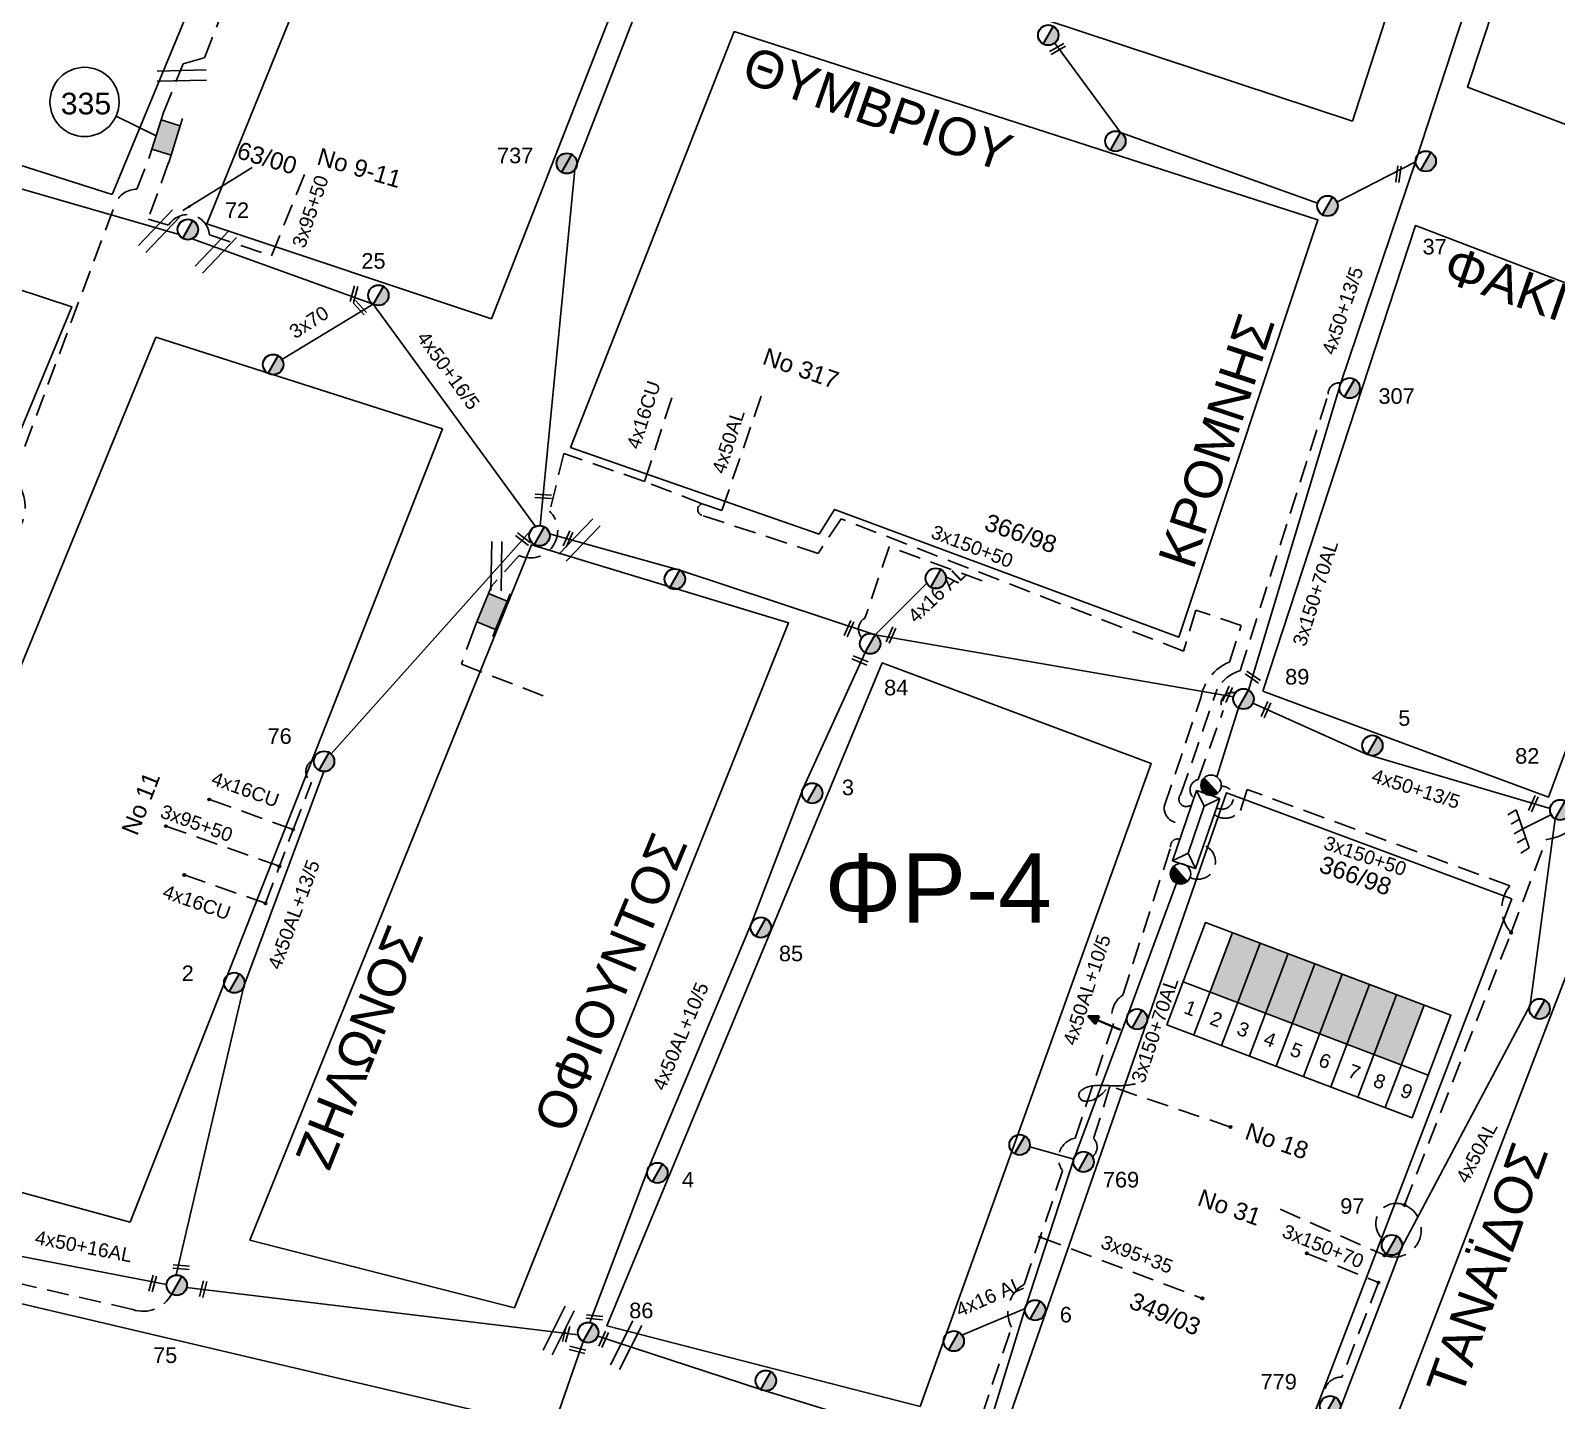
# Model space of a CAD drawing. Header units: millimetres. Extents: x 1421 to 7547, y 822 to 1873.
# Drawn here: x 6365.9 to 6542.3, y 929.2 to 1087.5 of the extents above; entities that cross this region are included whole.
import ezdxf
from ezdxf.enums import TextEntityAlignment as Align

# ---------------------------------------------------------------- set-up
doc = ezdxf.new("R2010")
doc.units = ezdxf.units.MM
doc.linetypes.add('DASHED', pattern=[19.05, 12.7, -6.35])
doc.layers.get('0').update_dxf_attribs({"lineweight": 30})
for name, color, linetype, lineweight in [('3x150+50', 7, 'Continuous', 30), ('4x16CU', 7, 'Continuous', 30), ('4x50+13_5', 7, 'Continuous', 30), ('4x50+16_5', 7, 'Continuous', 30), ('4x50AL', 7, 'Continuous', 30), ('4x50AL+10_5', 7, 'Continuous', 30), ('Link Box 4 Διευθύνσεων', 7, 'Continuous', 30), ('Pillar OTE', 7, 'Continuous', 30), ('TEXT_ΚΑΛΩΔΙΩΝ', 7, 'Continuous', 30), ('Άγνωστα', 7, 'Continuous', 30), ('Άγνωστο εναέριο καλώδιο', 7, 'Continuous', 30), ('Άγνωστο Υπόγειο Καλώδιο', 7, 'DASHED', 30), ('Γυμνά εναέρια ΧΤ (3Φ)   4x16AL', 7, 'Continuous', 30), ('Γυμνά εναέρια ΧΤ και ΦΟΠ (3Φ)   4x50+16AL', 7, 'Continuous', 30), ('Επίτονοι', 7, 'Continuous', 30), ('Επιγραφές - Σχήματα', 7, 'Continuous', 30), ('Καλωδια Χ.Τ 3x95+35', 7, 'DASHED', 30), ('Καλωδια ΧΤ  3X95+50', 7, 'Continuous', 30), ('Καλώδια ΧΤ   3x150+50CU', 7, 'DASHED', 30), ('Καλώδια ΧΤ   3x150+70AL', 7, 'DASHED', 30), ('Καλώδια ΧΤ   3x150AL+50CU', 7, 'DASHED', 30), ('Μηχανική τομή', 7, 'Continuous', 30), ('Στύλος Ξύλινος', 7, 'Continuous', 30), ('Στύλος Ξύλινος @ 1', 7, 'Continuous', 30), ('Στύλος ΦΜ', 7, 'Continuous', 30), ('Στύλος ΦΜ @ 1', 7, 'Continuous', 30), ('Συνδέσεις', 7, 'Continuous', 30), ('Συνεστραμμένα ΧΤ   3x70+54.6+25 AL', 7, 'SYN_LINE', 30), ('Τομή', 7, 'Continuous', 30), ('Υποσταθμός εναέριος 2 στύλων', 7, 'Continuous', 30), ('Υποσταθμός πόλεως', 7, 'Continuous', 30), ('Υπόβαθρο ΔΕΗ', 7, 'Continuous', 30), ('Υπόγεια Καλώδια Δικτύου ΧΤ   .10', 7, 'DASHED', 30)]:
    doc.layers.add(name, color=color, linetype=linetype, lineweight=lineweight)
doc.styles.add('arial', font='arial.ttf')
doc.styles.get("Standard").update_dxf_attribs({"font": 'arial.ttf'})
doc.linetypes.add('SYN_LINE', pattern='A,0.5,-0.0001,["/\\/\\/\\/",Standard,S=0.1,R=0,X=0,Y=-0.05],-0.25', length=0.7501)
doc.dimstyles.new('ISO-25', dxfattribs={"dimtxt": 2.5, "dimasz": 2.5, "dimexe": 1.25, "dimexo": 0.625, "dimtad": 1, "dimtxsty": 'Standard', "dimcen": 2.5, "dimadec": 0, "dimazin": 0, "dimtfac": 1, "dimtmove": 0, "dimatfit": 3, "dimfxl": 0, "dimarcsym": 0})

# ---------------------------------------------------------------- blocks, each defined once
blk = doc.blocks.new('ΥΠΑΡΧΩΝ ΤΣΙΜΕΝΤΕΝΙΟΣ ΣΤΥΛΟΣ')
at = {"layer": 'Στύλος ΦΜ'}
blk.add_hatch(color=7, dxfattribs=at).paths.add_polyline_path([(-1.29, -2.28, 0.574793), (2.62, 0, 0.268822), (1.3, 2.27)])
at = {"layer": 'Στύλος ΦΜ', "color": 7}
blk.add_line((-1.29, -2.28), (1.3, 2.27), dxfattribs=at)
blk.add_circle((0, 0), 2.62, dxfattribs=at)
at = {"layer": 'Στύλος ΦΜ', "flags": 4}
for tag, p in [('ΑΡΙΘΜΟΣ', (-4.68, 8.05)), ('ΤΥΠΟΣ', (-4.91, 3.03))]:
    blk.add_attdef(tag, p, '', height=4, dxfattribs=at)
blk = doc.blocks.new('ΜΗΧΑΝΙΚΗ ΤΟΜΗ')
at = {"layer": 'Μηχανική τομή', "lineweight": -3, "ltscale": 40}
for p, q in [((-3.78, 1.15), (3.8, 1.15)), ((3.8, -0.4), (-3.78, -0.4))]:
    blk.add_line(p, q, dxfattribs=at)
blk = doc.blocks.new('ΤΟΜΗ')
at = {"layer": 'Τομή', "lineweight": -3, "ltscale": 40}
for p, q in [((-11.37, 1.1), (11.37, 1.1)), ((11.37, -3.57), (-11.37, -3.57))]:
    blk.add_line(p, q, dxfattribs=at)
blk = doc.blocks.new('LINK BOX 4 ΑΝΑΧΩΡΗΣΕΩΝ')
at = {"layer": 'Link Box 4 Διευθύνσεων', "lineweight": -3, "ltscale": 40}
blk.add_hatch(color=256, dxfattribs=at).paths.add_polyline_path([(-3.54, 0), (-3.54, -4.67), (3.54, -4.67), (3.54, 0)])
for p, q in [((-3.54, 0), (-5.33, 0)), ((5.33, 0), (3.54, 0)), ((-3.54, -4.67), (-5.33, -4.67)), ((5.33, -4.67), (3.54, -4.67))]:
    blk.add_line(p, q, dxfattribs=at)
blk.add_lwpolyline([(-3.54, -4.67), (-3.54, 0), (3.54, 0), (3.54, -4.67)], close=True, dxfattribs=at)
blk = doc.blocks.new('ΥΠΑΡΧΩΝ ΞΥΛΙΝΟΣ ΣΤΥΛΟΣ')
at = {"layer": 'Στύλος Ξύλινος'}
h = blk.add_hatch(color=7, dxfattribs=at)
h.paths.add_polyline_path([(-2.62, 0, 0.270008), (-1.29, -2.28), (1.3, 2.27, 0.576266)])
h.paths.add_polyline_path([(-1.29, -2.28, 0.574793), (2.62, 0, 0.268822), (1.3, 2.27)])
at = {"layer": 'Στύλος Ξύλινος', "color": 7}
blk.add_line((-1.29, -2.28), (1.3, 2.27), dxfattribs=at)
blk.add_circle((0, 0), 2.62, dxfattribs=at)
at = {"layer": 'Στύλος Ξύλινος', "flags": 4}
for tag, p in [('ΑΡΙΘΜΟΣ', (-4.91, 8.6)), ('ΤΥΠΟΣ', (-4.85, 3.39))]:
    blk.add_attdef(tag, p, '', height=4, dxfattribs=at)
blk = doc.blocks.new('ΥΠΟΣΤΑΘΜΟΣ ΕΝΑΕΡΙΟΣ ΕΠΙ 2 ΣΤΥΛΩΝ')
at = {"layer": 'Υποσταθμός εναέριος 2 στύλων', "linetype": 'Continuous', "lineweight": -3}
for points in [[(-11.97, -2.11, 0.574793), (-8.45, -0.07, 0.268822), (-9.64, 1.98)], [(9.68, -2.15, 0.574793), (13.19, -0.1, 0.268822), (12.01, 1.95)]]:
    blk.add_hatch(color=256, dxfattribs=at).paths.add_polyline_path(points)
for p, q in [((-11.97, -2.11), (-9.64, 1.98)), ((9.68, -2.15), (12.01, 1.95))]:
    blk.add_line(p, q, dxfattribs=at)
for centre in [(-10.81, -0.07), (10.84, -0.1)]:
    blk.add_circle(centre, 2.36, dxfattribs=at)
at = {"layer": 'Υποσταθμός πόλεως', "linetype": 'Continuous', "lineweight": -3, "ltscale": 40}
blk.add_lwpolyline([(-8.57, 2.82), (8.57, 2.82), (8.57, -2.82), (-8.57, -2.82)], close=True, dxfattribs=at)
for points in [[(-5.75, 0), (-8.57, 2.82)], [(-8.57, -2.82), (-5.75, 0)], [(-5.75, 0), (5.75, 0)], [(5.75, 0), (8.57, 2.82)], [(8.57, -2.82), (5.75, 0)]]:
    blk.add_lwpolyline(points, dxfattribs=at)
at = {"layer": 'Υποσταθμός εναέριος 2 στύλων', "ltscale": 40, "flags": 1}
for tag, p in [('ΜΕΤΑΣΧΗΜΑΤΙΣΜΟΣ', (14.09, 2.51)), ('ΙΣΧΥΣ', (14.07, -0.28)), ('ΑΡΙΘΜΟΣ', (14.19, -3))]:
    blk.add_attdef(tag, p, '', height=1.8, dxfattribs=at)
blk = doc.blocks.new('A$C4BA07827')
at = {"lineweight": -3}
for p, q in [((0, 4.84), (2.52, 2.11)), ((4.43, 3.45), (0.61, 0.78)), ((2.52, 2.11), (3.36, 1.34)), ((3.41, 2.74), (4.26, 1.96)), ((4.43, 3.45), (5.28, 2.68)), ((0.61, 0.78), (1.46, 0)), ((1.55, 1.43), (2.39, 0.66))]:
    blk.add_line(p, q, dxfattribs=at)
blk = doc.blocks.new('_ΣΥΝΔΕΣΗ')
at = {"layer": 'Συνδέσεις', "linetype": 'SYN_LINE', "ltscale": 40}
blk.add_hatch(color=256, dxfattribs=at).paths.add_polyline_path([(0.5, -0.01, 1), (-0.5, -0.01, 1)])
at = {"layer": 'Συνδέσεις'}
blk.add_circle((0, -0.01), 0.5, dxfattribs=at)
blk = doc.blocks.new('ΕΠΙΤΟΝΟΣ')
at = {"layer": 'Επίτονοι', "lineweight": 40, "ltscale": 40}
blk.add_hatch(color=256, dxfattribs=at).paths.add_polyline_path([(-1.13, 6.47), (0, 9.1), (1.13, 6.47)])
for p, q in [((-1.13, 6.47), (0, 9.1)), ((0, 9.1), (1.13, 6.47)), ((1.13, 6.47), (-1.13, 6.47)), ((-1.13, 6.47), (0, 6.47)), ((0, 6.47), (0, 0))]:
    blk.add_line(p, q, dxfattribs=at)

msp = doc.modelspace()

# ---------------------------------------------------------------- hatches: boundary and pattern name
at = {"layer": 'Καλώδια ΧΤ   3x150+50CU', "linetype": 'DASHED', "lineweight": -3, "ltscale": 0.2}
h = msp.add_hatch(color=2, dxfattribs=at)
h.dxf.hatch_style = 1
h.paths.add_polyline_path([(6502.27, 976.35), (6505.48, 975.13), (6508.09, 982.01), (6504.87, 983.23)])
h = msp.add_hatch(color=30, dxfattribs=at)
h.dxf.hatch_style = 1
h.paths.add_polyline_path([(6505.48, 975.13), (6508.7, 973.91), (6511.31, 980.8), (6508.09, 982.01)])
h = msp.add_hatch(color=6, dxfattribs=at)
h.dxf.hatch_style = 1
h.paths.add_polyline_path([(6514.39, 979.63), (6511.31, 980.8), (6508.7, 973.91), (6511.78, 972.74)])
h = msp.add_hatch(color=27, dxfattribs=at)
h.dxf.hatch_style = 1
h.paths.add_polyline_path([(6514.95, 971.53), (6517.56, 978.43), (6514.39, 979.63), (6511.78, 972.74)])
h = msp.add_hatch(color=5, dxfattribs=at)
h.dxf.hatch_style = 1
h.paths.add_polyline_path([(6520.73, 977.23), (6517.56, 978.43), (6514.95, 971.53), (6518.12, 970.33)])
h = msp.add_hatch(color=1, dxfattribs=at)
h.dxf.hatch_style = 1
h.paths.add_polyline_path([(6523.85, 976.05), (6520.73, 977.23), (6518.12, 970.33), (6521.24, 969.15)])
h = msp.add_hatch(color=133, dxfattribs=at)
h.dxf.hatch_style = 1
h.paths.add_polyline_path([(6521.24, 969.15), (6524.41, 967.94), (6527.02, 974.85), (6523.85, 976.05)])

# ---------------------------------------------------------------- linework, layer by layer
at = {"layer": '3x150+50', "color": 85, "linetype": 'DASHED', "lineweight": -3, "ltscale": 0.2}
msp.add_lwpolyline([(6381.89, 1072.23), (6379.51, 1065.68), (6381.88, 1064.97, -0.725648), (6386.61, 1063.87), (6393.78, 1061.44)], format="xyb", dxfattribs=at)
at = {"layer": '3x150+50', "color": 6, "linetype": 'DASHED', "lineweight": -3, "ltscale": 0.2}
msp.add_lwpolyline([(6499.53, 996.14, -0.63418), (6497.01, 997.92), (6501.22, 1010.36, -0.256068), (6504.51, 1014.5), (6505.89, 1018.72), (6500.63, 1020.51), (6499.22, 1015.75), (6459.63, 1031.05), (6456.97, 1027.05), (6443.53, 1031.46, -0.752886), (6443.58, 1032.79, -0.122127)], format="xyb", dxfattribs=at)
at = {"layer": '3x150+50', "color": 27, "linetype": 'DASHED', "lineweight": -3, "ltscale": 0.2}
msp.add_lwpolyline([(6537.09, 983.23, -0.369887), (6536.94, 988.64), (6506.59, 999.77), (6505.79, 997.35, -0.418574), (6502.76, 996.87, -0.951496)], format="xyb", dxfattribs=at)
at = {"layer": '4x16CU', "color": 6, "linetype": 'DASHED', "lineweight": -3, "ltscale": 0.2}
msp.add_lwpolyline([(6436.91, 1035.36), (6440.26, 1045.65)], dxfattribs=at)
at = {"layer": '4x16CU', "color": 27, "linetype": 'DASHED', "lineweight": -3, "ltscale": 0.2}
for points in [[(6396.28, 995.15), (6386.58, 998.62)], [(6383.7, 989.89), (6393.09, 986.62)]]:
    msp.add_lwpolyline(points, dxfattribs=at)
at = {"layer": '4x50+13_5', "color": 133, "lineweight": -3, "ltscale": 0.2}
msp.add_lwpolyline([(6506.74, 1011.25), (6517.4, 1046.75), (6526.04, 1072.29), (6533.76, 1096)], dxfattribs=at)
at = {"layer": '4x50+13_5', "color": 27, "lineweight": -3, "ltscale": 0.2}
for points in [[(6400.67, 1003.88), (6423.74, 1029.67)], [(6382.77, 943.66), (6390.59, 977.03), (6399.84, 1001.84)]]:
    msp.add_lwpolyline(points, dxfattribs=at)
at = {"layer": '4x50+13_5', "color": 1, "lineweight": -3, "ltscale": 0.2}
msp.add_lwpolyline([(6541.59, 997.56), (6520.46, 1003.82), (6507.23, 1009.76)], dxfattribs=at)
at = {"layer": '4x50+13_5', "color": 5, "lineweight": -3, "ltscale": 0.2}
msp.add_lwpolyline([(6410.06, 897.18), (6420.19, 908.27), (6429.81, 935.99)], dxfattribs=at)
at = {"layer": '4x50+16_5', "color": 6, "lineweight": -3, "ltscale": 0.2}
for points in [[(6450.05, 1128.59), (6436.04, 1089.94), (6428.84, 1071.41), (6424.85, 1030.26)], [(6384.61, 1063.42), (6405.55, 1055.86), (6424.31, 1030.17)]]:
    msp.add_lwpolyline(points, dxfattribs=at)
at = {"layer": '4x50AL', "color": 6, "linetype": 'DASHED', "lineweight": -3, "ltscale": 0.2}
msp.add_lwpolyline([(6443.58, 1032.79), (6443.58, 1032.79), (6445.85, 1032.03), (6450.76, 1046.29)], dxfattribs=at)
at = {"layer": '4x50AL', "color": 1, "lineweight": -3, "ltscale": 0.2}
msp.add_lwpolyline([(6542.17, 996.38), (6539.28, 974.83), (6524.45, 946.89), (6517.28, 928.12), (6508.76, 908.51)], dxfattribs=at)
at = {"layer": '4x50AL', "color": 2, "linetype": 'DASHED', "lineweight": -3, "ltscale": 0.2}
msp.add_lwpolyline([(6504.65, 960.76), (6490.7, 965.48), (6488.82, 959.43, -0.447846), (6488.68, 957.33, 0.842307)], format="xyb", dxfattribs=at)
at = {"layer": '4x50AL+10_5', "color": 5, "lineweight": -3, "ltscale": 0.2}
msp.add_lwpolyline([(6430.59, 938.17), (6437.27, 955.82), (6449.28, 984.31), (6455.3, 999.99), (6462.41, 1015.59)], dxfattribs=at)
at = {"layer": '4x50AL+10_5', "color": 2, "lineweight": -3, "ltscale": 0.2}
msp.add_lwpolyline([(6475.95, 923.6), (6480.89, 939.77), (6486.52, 957.06), (6492.77, 973.71), (6498.39, 988.94)], dxfattribs=at)
at = {"layer": 'Pillar OTE', "lineweight": -3, "ltscale": 40}
for points in [[(6497.29, 972.59), (6501.76, 984.41), (6530.13, 973.67), (6525.65, 961.83), (6497.29, 972.59)], [(6500.4, 971.41), (6504.87, 983.23)], [(6503.61, 970.19), (6508.09, 982.01)], [(6506.83, 968.97), (6511.31, 980.8)], [(6509.91, 967.8), (6514.39, 979.63)], [(6499.16, 977.53), (6527.51, 966.77)], [(6513.08, 966.59), (6517.56, 978.43)], [(6516.25, 965.39), (6520.73, 977.23)], [(6519.37, 964.21), (6523.85, 976.05)], [(6522.54, 963), (6527.02, 974.85)]]:
    msp.add_lwpolyline(points, dxfattribs=at)
at = {"layer": 'Άγνωστα', "lineweight": -3}
msp.add_lwpolyline([(6490.27, 965.08), (6489.84, 964.65), (6489.45, 964.32), (6489.11, 964.08), (6488.8, 963.92), (6488.54, 963.82), (6488.31, 963.77), (6488.11, 963.75), (6487.94, 963.75), (6487.8, 963.76), (6487.69, 963.78), (6487.59, 963.8), (6487.51, 963.83), (6487.44, 963.86), (6487.39, 963.9), (6487.34, 963.94), (6487.3, 964), (6487.26, 964.05), (6487.22, 964.12), (6487.18, 964.18), (6487.15, 964.26), (6487.13, 964.33), (6487.11, 964.4), (6487.1, 964.48), (6487.1, 964.55), (6487.12, 964.62), (6487.14, 964.69), (6487.18, 964.75), (6487.22, 964.82), (6487.27, 964.88), (6487.34, 964.94), (6487.4, 965), (6487.48, 965.06), (6487.56, 965.11), (6487.65, 965.17), (6487.75, 965.23), (6487.85, 965.28), (6487.96, 965.33), (6488.08, 965.37), (6488.2, 965.41), (6488.34, 965.45), (6488.48, 965.48), (6488.63, 965.51), (6488.8, 965.53), (6488.97, 965.55), (6489.16, 965.56), (6489.37, 965.57), (6489.59, 965.58), (6489.82, 965.57), (6490.08, 965.57), (6490.35, 965.56), (6490.63, 965.55), (6490.91, 965.54), (6491.2, 965.54), (6491.48, 965.53), (6491.75, 965.53), (6492.01, 965.53), (6492.25, 965.55), (6492.47, 965.56), (6492.67, 965.58), (6492.86, 965.61), (6493.02, 965.63), (6493.17, 965.66), (6493.29, 965.68), (6493.39, 965.7), (6493.47, 965.72), (6493.53, 965.73), (6493.58, 965.74), (6493.61, 965.75), (6493.63, 965.75), (6493.64, 965.75), (6493.64, 965.76), (6493.64, 965.76), (6493.64, 965.76), (6493.64, 965.76), (6493.64, 965.76), (6493.64, 965.76), (6493.64, 965.76), (6493.64, 965.76), (6493.64, 965.76), (6493.64, 965.76)], dxfattribs=at)
at = {"layer": 'Άγνωστο εναέριο καλώδιο', "color": 2, "lineweight": -3, "ltscale": 0.2}
msp.add_lwpolyline([(6486.52, 957.06), (6481.43, 958.48)], dxfattribs=at)
at = {"layer": 'Άγνωστο Υπόγειο Καλώδιο', "color": 5, "lineweight": -3, "ltscale": 0.2}
msp.add_lwpolyline([(6475.94, 1023.89), (6465.19, 1027.82), (6462.39, 1019.58, 0.487739), (6462.03, 1017.3, -2.101016)], format="xyb", dxfattribs=at)
at = {"layer": 'Άγνωστο Υπόγειο Καλώδιο', "color": 27, "lineweight": -3, "ltscale": 0.2}
msp.add_lwpolyline([(6393.09, 986.62), (6396.28, 995.15), (6398.42, 1000.6, -0.618807), (6398.7, 1003.2, 15.913649)], format="xyb", dxfattribs=at)
at = {"layer": 'Γυμνά εναέρια ΧΤ (3Φ)   4x16AL', "color": 5, "lineweight": -3, "ltscale": 0.2}
msp.add_lwpolyline([(6463.57, 1017.64), (6469.54, 1023.63)], dxfattribs=at)
at = {"layer": 'Γυμνά εναέρια ΧΤ (3Φ)   4x16AL', "color": 2, "lineweight": -3, "ltscale": 0.2}
msp.add_lwpolyline([(6480.89, 939.77), (6473.6, 936.72)], dxfattribs=at)
at = {"layer": 'Γυμνά εναέρια ΧΤ και ΦΟΠ (3Φ)   4x50+16AL', "color": 133, "lineweight": -3, "ltscale": 0.2}
for points in [[(6514.72, 1067.52), (6491.93, 1075.71), (6484.32, 1086.04)], [(6383.09, 1063.89), (6360.53, 1070.43), (6344.74, 1075.87)], [(6526.04, 1072.29), (6516.95, 1067.65)]]:
    msp.add_lwpolyline(points, dxfattribs=at)
at = {"layer": 'Γυμνά εναέρια ΧΤ και ΦΟΠ (3Φ)   4x50+16AL', "color": 5, "lineweight": -3, "ltscale": 0.2}
for points in [[(6425.92, 1029.3), (6440.99, 1025.11), (6463.57, 1017.64), (6505, 1010.49)], [(6505.57, 1009.2), (6503.06, 1001.22)]]:
    msp.add_lwpolyline(points, dxfattribs=at)
at = {"layer": 'Γυμνά εναέρια ΧΤ και ΦΟΠ (3Φ)   4x50+16AL', "color": 27, "lineweight": -3, "ltscale": 0.2}
for points in [[(6338.81, 950.84), (6381.65, 942.58)], [(6383.97, 942.23), (6429.24, 936.75)]]:
    msp.add_lwpolyline(points, dxfattribs=at)
at = {"layer": 'Γυμνά εναέρια ΧΤ και ΦΟΠ (3Φ)   4x50+16AL', "color": 2, "lineweight": -3, "ltscale": 0.2}
msp.add_lwpolyline([(6431.49, 936.59), (6450.34, 930.43), (6474.65, 922.94)], dxfattribs=at)
at = {"layer": 'Καλωδια Χ.Τ 3x95+35', "color": 30, "lineweight": -3, "ltscale": 0.2}
msp.add_lwpolyline([(6482.65, 948.04), (6501.39, 940.95)], dxfattribs=at)
at = {"layer": 'Καλωδια ΧΤ  3X95+50', "color": 85, "linetype": 'DASHED', "lineweight": -3, "ltscale": 0.2}
msp.add_lwpolyline([(6393.78, 1061.44), (6397.94, 1071.75)], dxfattribs=at)
at = {"layer": 'Καλωδια ΧΤ  3X95+50', "color": 27, "linetype": 'DASHED', "lineweight": -3, "ltscale": 0.2}
msp.add_lwpolyline([(6394.69, 990.89), (6381.57, 995.54)], dxfattribs=at)
at = {"layer": 'Καλώδια ΧΤ   3x150+50CU', "color": 5, "linetype": 'DASHED', "lineweight": -3, "ltscale": 0.2}
msp.add_arc((6503.66, 998.82), 1.32, 241.4075, 93.9906, dxfattribs=at)
at = {"layer": 'Καλώδια ΧΤ   3x150+50CU', "color": 2, "linetype": 'DASHED', "lineweight": -3, "ltscale": 0.2}
msp.add_arc((6500.88, 991.41), 2.02, 243.0996, 71.0404, dxfattribs=at)
at = {"layer": 'Καλώδια ΧΤ   3x150+70AL', "color": 5, "lineweight": -3, "ltscale": 0.2}
msp.add_lwpolyline([(6381.28, 1078.02), (6383.57, 1083.63), (6386.02, 1084.34), (6391.55, 1098.33), (6425.62, 1181.92, 0.791375), (6423.58, 1181.77, 0.674748)], format="xyb", dxfattribs=at)
at = {"layer": 'Καλώδια ΧΤ   3x150+70AL', "color": 133, "lineweight": -3, "ltscale": 0.2}
msp.add_lwpolyline([(6500.21, 998.11, -1.041484), (6498.92, 999.25), (6503.1, 1011.36, -0.203061), (6505.78, 1013.49), (6515.92, 1045.46, -0.454824), (6517.4, 1046.75, -1.414881)], format="xyb", dxfattribs=at)
at = {"layer": 'Καλώδια ΧΤ   3x150+70AL', "color": 6, "lineweight": -3, "ltscale": 0.2}
msp.add_lwpolyline([(6436.91, 1035.36), (6427.59, 1038.6), (6425.93, 1031.93, -0.834574), (6422.42, 1026.8), (6419.2, 1023.26)], format="xyb", dxfattribs=at)
for points in [[(6443.58, 1032.79), (6436.91, 1035.36)], [(6417.19, 1018.32), (6415.74, 1014.27), (6425.27, 1010.55)]]:
    msp.add_lwpolyline(points, dxfattribs=at)
at = {"layer": 'Καλώδια ΧΤ   3x150+70AL', "color": 1, "lineweight": -3, "ltscale": 0.2}
for points in [[(6500.43, 998.78, -0.626617), (6500.9, 1000.92), (6503.81, 1008.88, -0.709135), (6505.22, 1010.95, -1.749609)], [(6513.47, 946.16), (6521.75, 942.79), (6517.52, 931.87, 0.471263), (6515.48, 929.47, -1.319865)]]:
    msp.add_lwpolyline(points, format="xyb", dxfattribs=at)
at = {"layer": 'Καλώδια ΧΤ   3x150+70AL', "color": 30, "lineweight": -3, "ltscale": 0.2}
msp.add_lwpolyline([(6475.51, 923.6, -0.476126), (6475.89, 927.39), (6479.34, 937.62, -0.410146), (6480.8, 942.58), (6485.24, 955.71, -0.55256), (6486.68, 959.48), (6491.11, 972.73, -0.35651), (6492.18, 975.99), (6497.73, 993.11, -0.566574), (6498.8, 994.01, -9.534902)], format="xyb", dxfattribs=at)
at = {"layer": 'Καλώδια ΧΤ   3x150+70AL', "color": 27, "lineweight": -3, "ltscale": 0.2}
msp.add_lwpolyline([(6510.38, 951.25), (6522.2, 946.05, 0.023238), (6522.46, 945.94, 0.021856)], format="xyb", dxfattribs=at)
at = {"layer": 'Καλώδια ΧΤ   3x150AL+50CU', "color": 27, "lineweight": -3, "ltscale": 0.2}
msp.add_lwpolyline([(6382.24, 941.46, -0.371453), (6377.75, 939.67), (6336.79, 949.03), (6329.27, 951.04), (6330.9, 957.12), (6300.41, 966.57, 0.187621), (6292.81, 966.03), (6252.2, 976.95), (6248.51, 966.98, -0.691586), (6247.01, 966.48)], format="xyb", dxfattribs=at)
at = {"layer": 'Συνεστραμμένα ΧΤ   3x70+54.6+25 AL', "color": 6, "lineweight": -3, "ltscale": 15}
msp.add_lwpolyline([(6405.55, 1055.86), (6394.99, 1049.47)], dxfattribs=at)
at = {"layer": 'Υπόβαθρο ΔΕΗ', "lineweight": -3, "ltscale": 0.2}
for points in [[(6375.36, 1068.53), (6426.01, 1190.67), (6400.01, 1199.21), (6346.92, 1077.59), (6375.36, 1068.53)], [(6419.2, 1054.18), (6467.43, 1177.22), (6436.02, 1187.5), (6386.32, 1065.14), (6419.2, 1054.18)], [(6479.86, 1172.19), (6464.21, 1129.95), (6539.94, 1104.84), (6532.06, 1080.93), (6567.76, 1067.36), (6578.48, 1091.88), (6601.97, 1126.37), (6479.86, 1172.19)], [(6518.73, 1077.01), (6525.45, 1097.76), (6459.57, 1119.43), (6451.71, 1099.2), (6518.73, 1077.01)], [(6428.35, 1039.29), (6447.27, 1087.36), (6514.73, 1065.61), (6498.68, 1017.39), (6458.88, 1032.13), (6457.08, 1029.29), (6428.35, 1039.29)], [(6341.18, 1065.24), (6370.69, 1055.56), (6331.9, 962.14), (6302.4, 969.86), (6341.18, 1065.24)], [(6508.39, 1011.12), (6541.4, 998.89), (6560.97, 1051.57), (6526.03, 1064.93), (6508.39, 1011.12)], [(6377.46, 949.78), (6342.35, 959.37), (6380.42, 1052.03), (6413.54, 1041.45), (6377.46, 949.78)], [(6421.89, 939.85), (6453.56, 1019.02), (6423.83, 1028.03), (6391.28, 947.67), (6421.89, 939.85)], [(6468.76, 928.47), (6432.54, 937.79), (6464.39, 1014.39), (6495.46, 1002.79), (6468.76, 928.47)], [(6537.18, 987.13), (6504.2, 999.4), (6477.69, 923.31), (6507.65, 910.24), (6537.18, 987.13)], [(6545.85, 984.49), (6580.85, 973.51), (6550.74, 891.59), (6515.89, 906.58), (6545.85, 984.49)], [(6438.13, 843.66), (6442.09, 854.95), (6399.68, 865.09), (6417.21, 928.02), (6335.7, 947.19), (6301.15, 843.88)]]:
    msp.add_lwpolyline(points, dxfattribs=at)
at = {"layer": 'Υπόβαθρο ΔΕΗ', "lineweight": -3}
msp.add_lwpolyline([(6375.81, 1077.58), (6380.43, 1075.33)], dxfattribs=at)
msp.add_circle((6372.17, 1079.23), 4, dxfattribs=at)
at = {"layer": 'Υπόγεια Καλώδια Δικτύου ΧΤ   .10', "color": 85, "lineweight": -3, "ltscale": 0.2}
msp.add_lwpolyline([(6352.79, 1012.4, -0.793922), (6356.26, 1016.3), (6360.35, 1027.41, 0.648826), (6363.95, 1035.85), (6375.72, 1067.45, -0.321184), (6378.23, 1069.14), (6379.67, 1072.94)], format="xyb", dxfattribs=at)
at = {"layer": 'Υπόγεια Καλώδια Δικτύου ΧΤ   .10', "color": 27, "lineweight": -3, "ltscale": 0.2}
for points in [[(6537.09, 983.23), (6541.16, 993.99, 0.288556), (6546.17, 998.19), (6549.53, 996.93)], [(6522.46, 945.94, 0.98618), (6524.76, 951.75), (6537.09, 983.23)]]:
    msp.add_lwpolyline(points, format="xyb", dxfattribs=at)
msp.add_arc((6523.82, 949.57), 2.37, 66.7527, 230.2648, dxfattribs=at)

# ---------------------------------------------------------------- block references
at = {"layer": 'Link Box 4 Διευθύνσεων', "lineweight": -3}
for p, xscale, yscale, zscale, rotation in [((6382.7, 1074.77), 0.4999999999999996, 0.4999999999999996, 0.4999999999999996, 252.381521862479), ((6418.2, 1020.79), 0.4999999999999997, 0.4999999999999997, 0.4999999999999997, 67.80761371867821)]:
    msp.add_blockref('LINK BOX 4 ΑΝΑΧΩΡΗΣΕΩΝ', p, dxfattribs=dict(at, xscale=xscale, yscale=yscale, zscale=zscale, rotation=rotation))
at = {"layer": 'Επίτονοι', "lineweight": -3, "xscale": 0.449999999999818, "yscale": 0.449999999999818, "zscale": 0.449999999999818, "rotation": 67.36498462787952}
msp.add_blockref('ΕΠΙΤΟΝΟΣ', (6491.94, 971.98), dxfattribs=at)
at = {"layer": 'Μηχανική τομή', "lineweight": -3}
for p, xscale, yscale, zscale, rotation in [((6484.68, 1085.27), 0.2499999999999189, 0.2499999999999189, 0.2499999999999189, 30.09288395260307), ((6523.96, 1070.9), 0.2499999999999189, 0.2499999999999189, 0.2499999999999189, 262.6558746402124), ((6403.4, 1057), 0.2499999999999189, 0.2499999999999189, 0.2499999999999189, 75.06776136684054), ((6403.92, 1055.38), 0.2499999999999188, 0.2499999999999188, 0.2499999999999188, 312.9163722122518), ((6425.19, 1033.55), 0.2499999999999189, 0.2499999999999189, 0.2499999999999189, 357.0195594653827), ((6422.79, 1028.61), 0.2499999999999189, 0.2499999999999189, 0.2499999999999189, 322.414091446196), ((6428.13, 1028.69), 0.2499999999999189, 0.2499999999999189, 0.2499999999999189, 65.99584826014944), ((6460.62, 1018.33), 0.2499999999999189, 0.2499999999999189, 0.2499999999999189, 65.99584826014944), ((6465.48, 1017.59), 0.2499999999999189, 0.2499999999999189, 0.2499999999999189, 65.99584826014944), ((6461.77, 1014.6), 0.2499999999999189, 0.2499999999999189, 0.2499999999999189, 337.6563310715111), ((6507.17, 1012.67), 0.2499999999999189, 0.2499999999999189, 0.2499999999999189, 325.6813776728941), ((6504.38, 1010.71), 0.2499999999999189, 0.2499999999999189, 0.2499999999999189, 65.99584826014944), ((6508.84, 1008.97), 0.2499999999999189, 0.2499999999999189, 0.2499999999999189, 65.99584826014944), ((6539.74, 998.08), 0.2499999999999189, 0.2499999999999189, 0.2499999999999189, 65.99584826014944), ((6383.32, 944.47), 0.2499999999999188, 0.2499999999999188, 0.2499999999999188, 354.8787220956957), ((6380.13, 942.64), 0.2499999999999189, 0.2499999999999189, 0.2499999999999189, 75.06776136684054), ((6385.97, 942), 0.2499999999999189, 0.2499999999999189, 0.2499999999999189, 75.06776136684054), ((6431.12, 938.67), 0.2499999999999188, 0.2499999999999188, 0.2499999999999188, 354.8787220956957), ((6427.93, 936.83), 0.2499999999999189, 0.2499999999999189, 0.2499999999999189, 75.06776136684054), ((6432.26, 936.2), 0.2499999999999189, 0.2499999999999189, 0.2499999999999189, 65.99584826014944), ((6429.12, 934.92), 0.2499999999999189, 0.2499999999999189, 0.2499999999999189, 345.7588504199909)]:
    msp.add_blockref('ΜΗΧΑΝΙΚΗ ΤΟΜΗ', p, dxfattribs=dict(at, xscale=xscale, yscale=yscale, zscale=zscale, rotation=rotation))
at = {"layer": 'Στύλος Ξύλινος @ 1', "lineweight": -3, "ltscale": 40}
ref = msp.add_blockref('ΥΠΑΡΧΩΝ ΞΥΛΙΝΟΣ ΣΤΥΛΟΣ', (6427.91, 1072.13), dxfattribs=dict(at, xscale=0.4499999999998181, yscale=0.4499999999998181, zscale=0.4499999999998181))
ref.add_attrib('ΤΥΠΟΣ', '737', (6419.85, 1072.14), dxfattribs={"layer": 'Στύλος Ξύλινος', "height": 1.8, "flags": 4})
at = {"layer": 'Στύλος ΦΜ @ 1', "lineweight": -3, "ltscale": 40, "xscale": 0.4499999999998181, "yscale": 0.4499999999998181, "zscale": 0.4499999999998181}
for p in [(6483.58, 1086.95), (6491.34, 1074.69), (6515.86, 1067.21), (6393.97, 1048.88), (6424.76, 1029.09), (6440.41, 1024.09), (6470.58, 1024.17), (6540.38, 974.41), (6493.84, 973.23), (6480.27, 958.7), (6472.65, 936.02), (6450.93, 931.45)]:
    msp.add_blockref('ΥΠΑΡΧΩΝ ΤΣΙΜΕΝΤΕΝΙΟΣ ΣΤΥΛΟΣ', p, dxfattribs=at)
at = {"layer": 'Στύλος ΦΜ @ 1', "lineweight": -3, "ltscale": 40}
ref = msp.add_blockref('ΥΠΑΡΧΩΝ ΤΣΙΜΕΝΤΕΝΙΟΣ ΣΤΥΛΟΣ', (6527.22, 1072.37), dxfattribs=dict(at, xscale=0.4499999999998181, yscale=0.4499999999998181, zscale=0.4499999999998181))
ref.add_attrib('ΤΥΠΟΣ', '37', (6526.85, 1061.6), dxfattribs={"layer": 'Στύλος ΦΜ', "height": 1.8, "flags": 4})
ref = msp.add_blockref('ΥΠΑΡΧΩΝ ΤΣΙΜΕΝΤΕΝΙΟΣ ΣΤΥΛΟΣ', (6384.11, 1064.49), dxfattribs=dict(at, xscale=0.4499999999998181, yscale=0.4499999999998181, zscale=0.4499999999998181))
ref.add_attrib('ΤΥΠΟΣ', '72', (6388.4, 1065.82), dxfattribs={"layer": 'Στύλος ΦΜ', "height": 1.8, "flags": 4})
ref = msp.add_blockref('ΥΠΑΡΧΩΝ ΤΣΙΜΕΝΤΕΝΙΟΣ ΣΤΥΛΟΣ', (6406.14, 1056.88), dxfattribs=dict(at, xscale=0.4499999999998181, yscale=0.4499999999998181, zscale=0.4499999999998181))
ref.add_attrib('ΤΥΠΟΣ', '25', (6404.17, 1059.96), dxfattribs={"layer": 'Στύλος ΦΜ', "height": 1.8, "flags": 4})
ref = msp.add_blockref('ΥΠΑΡΧΩΝ ΤΣΙΜΕΝΤΕΝΙΟΣ ΣΤΥΛΟΣ', (6518.42, 1046.16), dxfattribs=dict(at, xscale=0.4499999999998181, yscale=0.4499999999998181, zscale=0.4499999999998181))
ref.add_attrib('ΤΥΠΟΣ', '307', (6521.75, 1044.34), dxfattribs={"layer": 'Στύλος ΦΜ', "height": 1.8, "flags": 4})
ref = msp.add_blockref('ΥΠΑΡΧΩΝ ΤΣΙΜΕΝΤΕΝΙΟΣ ΣΤΥΛΟΣ', (6462.99, 1016.62), dxfattribs=dict(at, xscale=0.4499999999998181, yscale=0.4499999999998181, zscale=0.4499999999998181))
ref.add_attrib('ΤΥΠΟΣ', '84', (6464.6, 1010.65), dxfattribs={"layer": 'Στύλος ΦΜ', "height": 1.8, "flags": 4})
ref = msp.add_blockref('ΥΠΑΡΧΩΝ ΤΣΙΜΕΝΤΕΝΙΟΣ ΣΤΥΛΟΣ', (6506.15, 1010.23), dxfattribs=dict(at, xscale=0.4499999999998181, yscale=0.4499999999998181, zscale=0.4499999999998181))
ref.add_attrib('ΤΥΠΟΣ', '89', (6510.96, 1011.9), dxfattribs={"layer": 'Στύλος ΦΜ', "height": 1.8, "flags": 4})
ref = msp.add_blockref('ΥΠΑΡΧΩΝ ΤΣΙΜΕΝΤΕΝΙΟΣ ΣΤΥΛΟΣ', (6521.05, 1004.85), dxfattribs=dict(at, xscale=0.4499999999998181, yscale=0.4499999999998181, zscale=0.4499999999998181))
ref.add_attrib('ΤΥΠΟΣ', '5', (6524.04, 1007.13), dxfattribs={"layer": 'Στύλος ΦΜ', "height": 1.8, "flags": 4})
ref = msp.add_blockref('ΥΠΑΡΧΩΝ ΤΣΙΜΕΝΤΕΝΙΟΣ ΣΤΥΛΟΣ', (6399.86, 1003.02), dxfattribs=dict(at, xscale=0.4499999999998181, yscale=0.4499999999998181, zscale=0.4499999999998181))
ref.add_attrib('ΤΥΠΟΣ', '76', (6393.32, 1005.04), dxfattribs={"layer": 'Στύλος ΦΜ', "height": 1.8, "flags": 4})
ref = msp.add_blockref('ΥΠΑΡΧΩΝ ΤΣΙΜΕΝΤΕΝΙΟΣ ΣΤΥΛΟΣ', (6542.76, 997.41), dxfattribs=dict(at, xscale=0.4499999999998181, yscale=0.4499999999998181, zscale=0.4499999999998181))
ref.add_attrib('ΤΥΠΟΣ', '82', (6537.55, 1002.75), dxfattribs={"layer": 'Στύλος ΦΜ', "height": 1.8, "flags": 4})
ref = msp.add_blockref('ΥΠΑΡΧΩΝ ΤΣΙΜΕΝΤΕΝΙΟΣ ΣΤΥΛΟΣ', (6456.29, 999.34), dxfattribs=dict(at, xscale=0.4499999999998181, yscale=0.4499999999998181, zscale=0.4499999999998181))
ref.add_attrib('ΤΥΠΟΣ', '3', (6459.72, 999.11), dxfattribs={"layer": 'Στύλος ΦΜ', "height": 1.8, "flags": 4})
ref = msp.add_blockref('ΥΠΑΡΧΩΝ ΤΣΙΜΕΝΤΕΝΙΟΣ ΣΤΥΛΟΣ', (6450.35, 983.82), dxfattribs=dict(at, xscale=0.4499999999998181, yscale=0.4499999999998181, zscale=0.4499999999998181))
ref.add_attrib('ΤΥΠΟΣ', '85', (6452.44, 979.92), dxfattribs={"layer": 'Στύλος ΦΜ', "height": 1.8, "flags": 4})
ref = msp.add_blockref('ΥΠΑΡΧΩΝ ΤΣΙΜΕΝΤΕΝΙΟΣ ΣΤΥΛΟΣ', (6389.48, 977.43), dxfattribs=dict(at, xscale=0.4499999999998181, yscale=0.4499999999998181, zscale=0.4499999999998181))
ref.add_attrib('ΤΥΠΟΣ', '2', (6383.4, 977.63), dxfattribs={"layer": 'Στύλος ΦΜ', "height": 1.8, "flags": 4})
ref = msp.add_blockref('ΥΠΑΡΧΩΝ ΤΣΙΜΕΝΤΕΝΙΟΣ ΣΤΥΛΟΣ', (6487.66, 956.74), dxfattribs=dict(at, xscale=0.4499999999998181, yscale=0.4499999999998181, zscale=0.4499999999998181))
ref.add_attrib('ΤΥΠΟΣ', '769', (6489.89, 953.78), dxfattribs={"layer": 'Στύλος ΦΜ', "height": 1.8, "flags": 4})
ref = msp.add_blockref('ΥΠΑΡΧΩΝ ΤΣΙΜΕΝΤΕΝΙΟΣ ΣΤΥΛΟΣ', (6438.39, 955.46), dxfattribs=dict(at, xscale=0.4499999999998181, yscale=0.4499999999998181, zscale=0.4499999999998181))
ref.add_attrib('ΤΥΠΟΣ', '4', (6441.23, 953.78), dxfattribs={"layer": 'Στύλος ΦΜ', "height": 1.8, "flags": 4})
ref = msp.add_blockref('ΥΠΑΡΧΩΝ ΤΣΙΜΕΝΤΕΝΙΟΣ ΣΤΥΛΟΣ', (6523.3, 947.12), dxfattribs=dict(at, xscale=0.4499999999998181, yscale=0.4499999999998181, zscale=0.4499999999998181))
ref.add_attrib('ΤΥΠΟΣ', '97', (6517.33, 950.73), dxfattribs={"layer": 'Στύλος ΦΜ', "height": 1.8, "flags": 4})
ref = msp.add_blockref('ΥΠΑΡΧΩΝ ΤΣΙΜΕΝΤΕΝΙΟΣ ΣΤΥΛΟΣ', (6382.83, 942.48), dxfattribs=dict(at, xscale=0.4499999999998181, yscale=0.4499999999998181, zscale=0.4499999999998181))
ref.add_attrib('ΤΥΠΟΣ', '75', (6380.09, 933.49), dxfattribs={"layer": 'Στύλος ΦΜ', "height": 1.8, "flags": 4})
ref = msp.add_blockref('ΥΠΑΡΧΩΝ ΤΣΙΜΕΝΤΕΝΙΟΣ ΣΤΥΛΟΣ', (6430.39, 937.01), dxfattribs=dict(at, xscale=0.4499999999998181, yscale=0.4499999999998181, zscale=0.4499999999998181))
ref.add_attrib('ΤΥΠΟΣ', '86', (6435.13, 938.66), dxfattribs={"layer": 'Στύλος ΦΜ', "height": 1.8, "flags": 4})
ref = msp.add_blockref('ΥΠΑΡΧΩΝ ΤΣΙΜΕΝΤΕΝΙΟΣ ΣΤΥΛΟΣ', (6482.06, 939.59), dxfattribs=dict(at, xscale=0.4499999999998181, yscale=0.4499999999998181, zscale=0.4499999999998181))
ref.add_attrib('ΤΥΠΟΣ', '6', (6484.91, 938.18), dxfattribs={"layer": 'Στύλος ΦΜ', "height": 1.8, "flags": 4})
ref = msp.add_blockref('ΥΠΑΡΧΩΝ ΤΣΙΜΕΝΤΕΝΙΟΣ ΣΤΥΛΟΣ', (6516.17, 928.51), dxfattribs=dict(at, xscale=0.4499999999998181, yscale=0.4499999999998181, zscale=0.4499999999998181))
ref.add_attrib('ΤΥΠΟΣ', '779', (6508.12, 930.43), dxfattribs={"layer": 'Στύλος ΦΜ', "height": 1.8, "flags": 4})
at = {"layer": 'Συνδέσεις', "lineweight": -3, "xscale": 0.25, "yscale": 0.25, "zscale": 0.25}
for p in [(6386.58, 998.62), (6381.57, 995.54), (6396.28, 995.15), (6383.7, 989.89), (6394.69, 990.89), (6393.09, 986.62), (6537.09, 983.23), (6504.65, 960.76), (6524.76, 951.75), (6482.65, 948.04), (6513.47, 946.17), (6522.46, 945.94), (6521.76, 942.79), (6501.39, 940.96)]:
    msp.add_blockref('_ΣΥΝΔΕΣΗ', p, dxfattribs=at)
at = {"layer": 'Τομή', "lineweight": -3}
for p, xscale, yscale, zscale, rotation in [((6383.41, 1081.97), 0.2499999999998872, 0.2499999999998872, 0.2499999999998872, 181.2978131473093), ((6381.03, 1064.07), 0.2499999999998873, 0.2499999999998873, 0.2499999999998873, 226.2727624656819), ((6387.57, 1061.7), 0.2499999999998873, 0.2499999999998873, 0.2499999999998873, 226.2727624656819), ((6429.62, 1028.39), 0.2499999999998873, 0.2499999999998873, 0.2499999999998873, 226.2727624656819), ((6420.09, 1025.59), 0.2499999999998873, 0.2499999999998873, 0.2499999999998873, 269.1430793779965), ((6427.25, 937.1), 0.2499999999998873, 0.2499999999998873, 0.2499999999998873, 243.2967017207835), ((6435.06, 935.41), 0.2499999999998873, 0.2499999999998873, 0.2499999999998873, 243.2967017207835)]:
    msp.add_blockref('ΤΟΜΗ', p, dxfattribs=dict(at, xscale=xscale, yscale=yscale, zscale=zscale, rotation=rotation))
at = {"layer": 'Υποσταθμός εναέριος 2 στύλων', "lineweight": -3, "xscale": 0.4999999999999998, "yscale": 0.4999999999999998, "zscale": 0.4999999999999998, "rotation": 251.0427685842835}
msp.add_blockref('ΥΠΟΣΤΑΘΜΟΣ ΕΝΑΕΡΙΟΣ ΕΠΙ 2 ΣΤΥΛΩΝ', (6500.67, 995.13), dxfattribs=at)
at = {"layer": 'Υπόβαθρο ΔΕΗ', "lineweight": -3, "ltscale": 0.2, "rotation": 253.7129784882725}
msp.add_blockref('A$C4BA07827', (6537.11, 998.24), dxfattribs=at)

# ---------------------------------------------------------------- texts
at = {"lineweight": -3, "ltscale": 40, "char_height": 4, "width": 51.144, "attachment_point": 1, "style": 'arial'}
for s, insert, rotation in [('{\\H1.083x;ΘΥΜΒΡΙΟΥ}', (6449.32, 1085.78), 340.8523), ('{\\H1.083x;ΦΑΚΙΟΥ}', (6530.32, 1062.7), 340.8523), ('{\\H1.083x;ΚΡΟΜΝΗΣ}', (6496.2, 1026.38), 71.7378), ('{\\H1.083x;ΟΦΙΟΥΝΤΟΣ}', (6423.99, 961.47), 67.5289), ('{\\H1.083x;ΖΗΛΩΝΟΣ}', (6396.43, 957.16), 68.1728), ('{\\H1.083x;TANAΪΔΟΣ}', (6527.21, 930.81), 70.4728)]:
    msp.add_mtext(s, dxfattribs=dict(at, insert=insert, rotation=rotation))
at = {"lineweight": -3, "ltscale": 30, "char_height": 1.63, "width": 11.2573, "attachment_point": 1, "rotation": 339.275}
for s, insert in [('1', (6499.71, 975.48)), ('2', (6502.69, 974.21)), ('3', (6505.81, 973.03)), ('4', (6508.9, 971.86)), ('5', (6511.96, 970.61)), ('6', (6515.26, 969.39)), ('7', (6518.65, 968.11)), ('8', (6521.58, 967.03)), ('9', (6524.7, 965.88))]:
    msp.add_mtext(s, dxfattribs=dict(at, insert=insert))
at = {"layer": 'TEXT_ΚΑΛΩΔΙΩΝ', "lineweight": -3, "ltscale": 0.2}
for s, rotation, p in [('3x95+50', 71.1621, (6398.26, 1066.57)), ('4x50+13/5', 71.2965, (6517.59, 1055.11)), ('3x70', 32.7721, (6398.11, 1053.78)), ('4x50+16/5', 306.1354, (6414.24, 1048.2)), ('4x16CU', 71.9545, (6436.79, 1043.07)), ('4x50AL', 71.9545, (6446.58, 1039.98)), ('3x150+50', 338.8736, (6474.79, 1027.87)), ('3x150+70AL', 72.4132, (6514.45, 1022.45)), (' 4x16 AL', 43.5381, (6470.47, 1022.1)), ('4x16CU', 340.334, (6390.76, 999.78)), ('4x50+13/5', 342.3842, (6526.09, 999.86)), ('3x95+50', 340.334, (6385.13, 995.88)), ('3x150+50', 341, (6520.22, 992.1)), ('4x50AL+13/5', 69.5377, (6396.35, 985.32)), ('4x16CU', 340.7812, (6385.14, 986.74)), ('4x50AL+10/5', 71.9626, (6488.03, 976.62)), ('4x50AL+10/5', 67.1295, (6441.06, 971.26)), (' 3x150+70AL', 71.5202, (6495.79, 971.67)), ('4x50AL', 62.0523, (6533.1, 957.85)), ('3x150+70', 337.9344, (6515.35, 946.99)), ('4x50+16AL', 349.0862, (6372.07, 946.97)), ('3x95+35', 339.2825, (6493.84, 946.06)), (' 4x16 AL', 23.7666, (6476.48, 941.04))]:
    msp.add_text(s, height=1.6, rotation=rotation, dxfattribs=at).set_placement(p, align=Align.MIDDLE_CENTER)
at = {"layer": 'Άγνωστα', "color": 7, "lineweight": -3, "insert": (6369.42, 1080.29), "char_height": 2.5, "attachment_point": 1}
msp.add_mtext_dynamic_manual_height_columns('335', width=1.8, gutter_width=12.5, heights=[0.0453], dxfattribs=at)
at = {"layer": 'Υπόβαθρο ΔΕΗ', "lineweight": -3, "char_height": 2, "attachment_point": 1}
for s, insert, rotation in [('63/00', (6390.2, 1074.69), 343.6175), ('No 9-11', (6399.46, 1073.97), 343.6175), ('Νο 317', (6451.06, 1050.87), 340.8595), ('366/98', (6476.7, 1031.71), 340.8595), ('No 11', (6376.38, 995.05), 68.674), ('366/98', (6515.4, 992.18), 340.744), ('Νο 18', (6506.82, 961.31), 340.8595), ('Νο 31', (6501.34, 953.65), 340.8595), ('349/03', (6493.54, 941.76), 337.1711)]:
    msp.add_mtext_dynamic_manual_height_columns(s, width=17.2548, gutter_width=12.5, heights=[0], dxfattribs=dict(at, insert=insert, rotation=rotation))
at = {"layer": 'Υπόβαθρο ΔΕΗ', "lineweight": -3, "insert": (6457.7, 992.39), "char_height": 8, "attachment_point": 1}
msp.add_mtext_dynamic_manual_height_columns('ΦΡ-4', width=30.8332, gutter_width=12.5, heights=[0], dxfattribs=at)

# ---------------------------------------------------------------- leaders
at = {"layer": 'Επιγραφές - Σχήματα', "lineweight": -3, "ltscale": 40}
msp.add_leader([(6383.52, 1066.67), (6391.54, 1071.67)], dimstyle='ISO-25', override={"dimasz": 1, "dimtad": 0}, dxfattribs=at)

doc.saveas('drawing.dxf')
